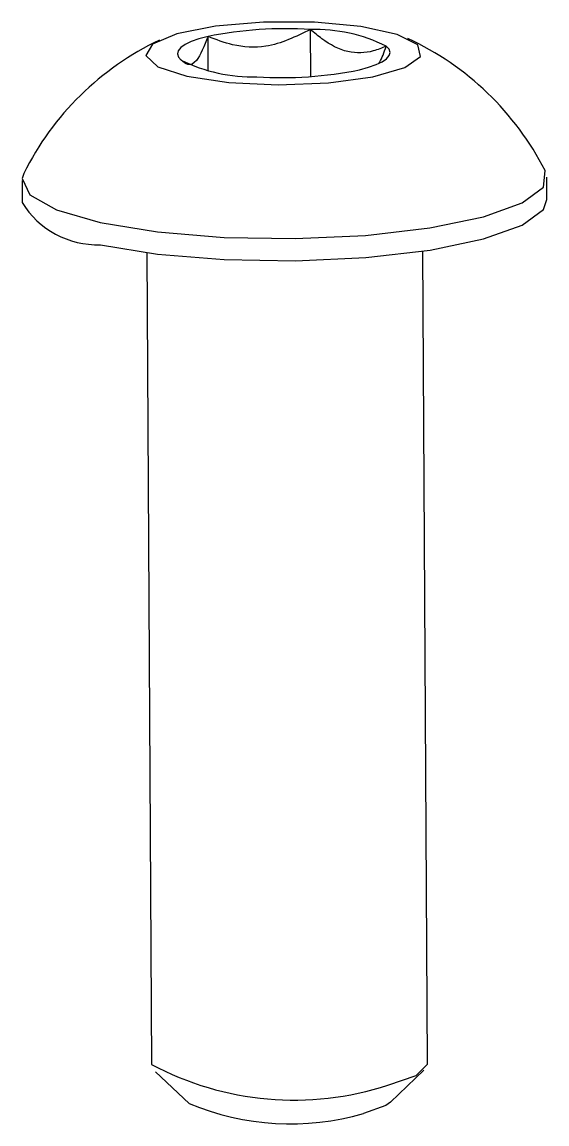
# Model space of a CAD drawing. Header units: millimetres. Extents: x 0 to 279, y 0 to 216.
# Drawn here: x 41.44 to 44.29, y 155.73 to 161.72 of the extents above; entities that cross this region are included whole.
import ezdxf

# ---------------------------------------------------------------- set-up
doc = ezdxf.new("R2010")
doc.units = ezdxf.units.MM

msp = doc.modelspace()

# ---------------------------------------------------------------- linework, layer by layer
at = {"color": 7, "linetype": 'Continuous', "lineweight": 25}
for p, q in [((43.0102, 161.4231), (43.0087, 161.6783)), ((42.4532, 161.4548), (42.4522, 161.6402)), ((41.4423, 160.8589), (41.443, 160.7384)), ((44.293, 160.7549), (44.2923, 160.8753)), ((42.1196, 160.4656), (42.145, 156.0571)), ((43.645, 156.0658), (43.6196, 160.4742)), ((42.1662, 156.0171), (42.3494, 155.8456)), ((43.443, 155.8519), (43.6243, 156.0255))]:
    msp.add_line(p, q, dxfattribs=at)
at = {"color": 7, "linetype": 'Continuous', "lineweight": 25, "flags": 128}
for points in [[(42.3369, 161.4249), (42.5654, 161.391), (42.8341, 161.3785), (43.1068, 161.3891), (43.3467, 161.4215), (43.5212, 161.4711), (43.6069, 161.5315), (43.5922, 161.5942), (43.479, 161.651), (43.2827, 161.6942), (43.0298, 161.7178), (42.7544, 161.7187), (42.4937, 161.6969), (42.2829, 161.6551), (42.1505, 161.5992), (42.1144, 161.5366), (42.1795, 161.4758), (42.3369, 161.4249)], [(42.4522, 161.6402), (42.4028, 161.6268), (42.3613, 161.6122), (42.3284, 161.5965), (42.3046, 161.58), (42.2904, 161.563), (42.286, 161.5457), (42.2915, 161.5285), (42.3068, 161.5117)], [(43.2745, 161.4595), (43.3239, 161.4728), (43.3654, 161.4875), (43.3983, 161.5032), (43.4221, 161.5197), (43.4363, 161.5367), (43.4407, 161.5539), (43.4352, 161.5711), (43.4199, 161.5879)], [(41.4515, 160.8963), (41.4428, 160.8681), (41.4853, 160.7802), (41.6303, 160.6988), (41.867, 160.6298)], [(41.867, 160.6298), (42.1779, 160.5785), (42.5399, 160.5485), (42.9263, 160.5422), (43.3082, 160.56), (43.6574, 160.6006), (43.9481, 160.6609), (44.1586, 160.7365), (44.2733, 160.8218), (44.2837, 160.9105), (44.2827, 160.9126)], [(41.8677, 160.5094), (42.1786, 160.458), (42.5406, 160.4281), (42.9269, 160.4218), (43.3089, 160.4395), (43.6581, 160.4801), (43.9488, 160.5404), (44.1592, 160.616), (44.274, 160.7013), (44.293, 160.7549)], [(43.4291, 155.9441), (43.5832, 155.9972), (43.6444, 156.0589), (43.645, 156.0658)], [(43.443, 155.8519), (43.4173, 155.8335), (43.2966, 155.7909)]]:
    msp.add_lwpolyline(points, dxfattribs=at)
at = {"color": 7, "linetype": 'Continuous', "lineweight": 25}
for centre, radius, start, end in [((42.8729, 159.5785), 2.1042, 86.29764, 101.53312), ((43.032, 160.803), 0.8755, 63.6985, 91.52183), ((42.8712, 160.1894), 1.586, 115.50114, 153.53031), ((42.8712, 160.1894), 1.586, 27.12998, 65.15914), ((42.6947, 162.2966), 0.8755, 243.6985, 271.52183), ((42.8538, 163.5212), 2.1042, 266.29764, 281.53312), ((41.8515, 160.9875), 0.4784, 211.37329, 271.94213), ((42.9201, 157.5123), 1.6488, 241.95778, 287.98274), ((42.8995, 157.1419), 1.4081, 247.00633, 286.38237)]:
    msp.add_arc(centre, radius, start, end, dxfattribs=at)
for points, knots in [([(43.0087, 161.6783), (42.9293, 161.6395), (42.7933, 161.5731), (42.5949, 161.5849), (42.496, 161.6232), (42.4522, 161.6402)], [0, 0, 0, 0, 0.439105, 0.751358, 1, 1, 1, 1]), ([(43.4199, 161.5879), (43.3966, 161.5782), (43.3313, 161.551), (43.2103, 161.5455), (43.093, 161.606), (43.029, 161.6609), (43.0087, 161.6783)], [0, 0, 0, 0, 0.180942, 0.506293, 0.843975, 1, 1, 1, 1]), ([(42.4522, 161.6402), (42.4316, 161.5884), (42.3963, 161.4999), (42.3444, 161.4796), (42.3183, 161.5019), (42.3068, 161.5117)], [0, 0, 0, 0, 0.4391052, 0.7513579, 1, 1, 1, 1]), ([(43.3808, 161.4973), (43.3823, 161.4992), (43.3963, 161.5168), (43.4088, 161.5544), (43.4199, 161.5879)], [0, 0, 0, 0, 0.107459, 1, 1, 1, 1])]:
    msp.add_open_spline(points, degree=3, knots=knots, dxfattribs=at)

doc.saveas('drawing.dxf')
